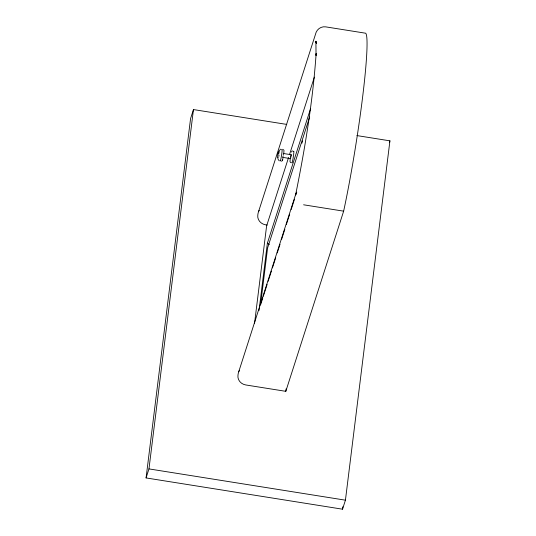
<?xml version="1.0" encoding="UTF-8"?>
<svg xmlns="http://www.w3.org/2000/svg" width="536" height="536" viewBox="0 0 536 536"><rect width="100%" height="100%" fill="white"/><g stroke="black" fill="none" stroke-linecap="round" stroke-linejoin="round"><path stroke-width="0.8" d="M278.841 156.405L278.981 155.139M290.586 157.926L290.579 158.623L291.222 154.723L283.363 153.497M283.765 153.303L283.98 150.462L283.47 149.511M290.217 158.797L290.003 161.638L290.713 162.649M356.909 135.581L389.927 140.841L345.432 500.175L342.538 509.2L146.073 477.931L190.568 118.59L193.463 109.565L286.74 124.412M146.073 477.931L148.968 468.906L193.463 109.565M254.567 323.161L266.606 225.924L288.576 157.49M259.042 310.471L267.37 243.21L310.505 108.862M296.053 193.208L238.734 371.743A16.489 14.854 17.8 0 0 238.004 377.666A8.924 8.04 17.8 0 0 245.756 384.955L285.802 391.327L286.103 388.902M342.538 509.2L342.846 506.708M278.733 154.046L278.968 151.655L279.042 152.13M283.283 155.098L283.403 153.477M290.78 156.492L291.222 154.723M283.115 156.11L282.74 157.269M295.591 194.95C305.038 148.258 312.83 101.083 316.146 53.526L316.046 55.463L315.905 41.192M282.666 159.494L282.928 158.368M281.333 161.155L282.043 160.954L282.512 160.05M291.47 152.05L291.939 151.145L292.649 150.944M282.465 160.231L282.707 159.339M267.223 225.066L265.588 224.805A8.924 8.04 17.8 0 1 257.829 217.522A16.489 14.854 17.8 0 1 258.566 211.599L316.146 32.247C317.701 28.602 321.687 26.244 325.633 26.854L365.679 33.225A112.386 8.214 -81 0 1 362.55 97.626A112.386 8.214 -81 0 1 343.643 211.164L285.802 391.327M289.601 154.308L314.384 77.117M309.647 117.009L267.585 248.014L260.536 304.957L262.814 297.862M301.889 143.199L302.652 140.814M263.317 296.287L267.109 284.475M268.121 281.32L271.41 271.082M272.422 267.926L275.712 257.689M277.226 252.959L280.013 244.295M281.534 239.559L284.83 229.281M286.351 224.537L289.654 214.266M291.175 209.522L294.472 199.245M295.999 194.501L296.756 192.129M389.444 142.341L389.927 140.841M278.043 157.618L278.171 157.417M280.596 149.169C277.688 151.387 276.295 158.187 279.162 160.827M282.76 157.376L290.579 158.623M303.597 204.792L343.643 211.164M148.968 468.906L345.432 500.175M267.37 243.21L269.367 244.483M316.448 42.733L315.704 41.326L316.414 43.409L316.079 41.935M258.566 211.599A8.924 8.04 17.8 0 1 259.25 210.367M238.734 371.743A8.924 8.04 17.8 0 1 239.425 370.51M293.514 151.648A5.95 0.436 -81 0 1 293.326 156.753A5.95 0.436 -81 0 1 291.825 162.495M281.789 149.779A5.95 0.436 -81 0 1 281.608 154.891A5.95 0.436 -81 0 1 280.107 160.633"/></g></svg>
